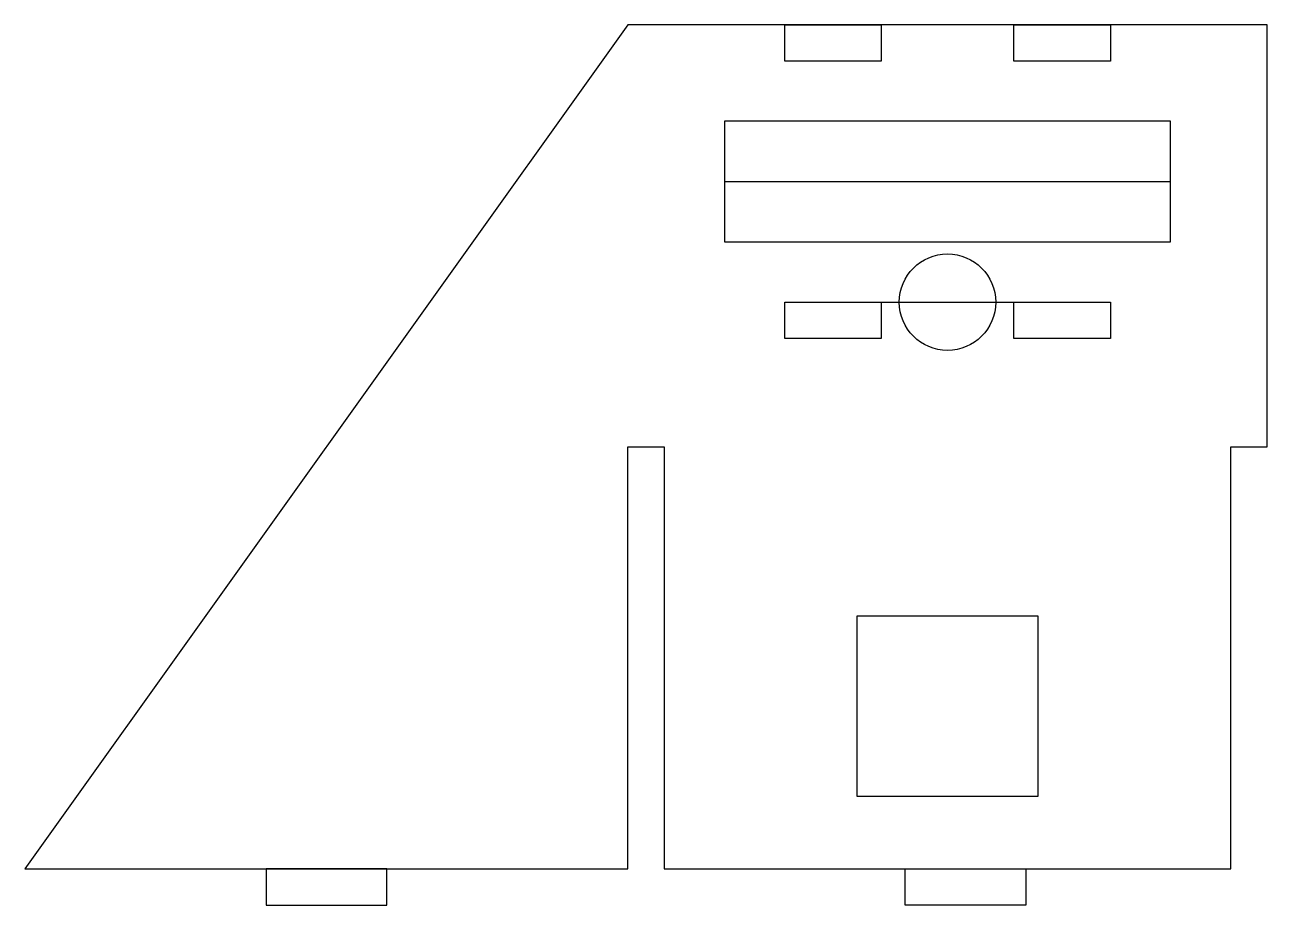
# Model space of a CAD drawing. Header units: millimetres. Extents: x -113 to -10, y -3 to 70.
import ezdxf

# ---------------------------------------------------------------- set-up
doc = ezdxf.new("R2010")
doc.units = ezdxf.units.MM
doc.layers.get('0').update_dxf_attribs({"linetype": 'CONTINUOUS'})

msp = doc.modelspace()

# ---------------------------------------------------------------- linework, layer by layer
for p, q in [((-55, 57), (-18, 57)), ((-50, 47), (-42, 47)), ((-50, 44), (-50, 47)), ((-42, 47), (-42, 44)), ((-42, 47), (-31, 47)), ((-31, 44), (-31, 47)), ((-31, 47), (-23, 47)), ((-23, 47), (-23, 44)), ((-42, 44), (-50, 44)), ((-23, 44), (-31, 44))]:
    msp.add_line(p, q)
for points in [[(-13, 35), (-10, 35), (-10, 70), (-63, 70), (-113, 0), (-63, 0), (-63, 35), (-60, 35), (-60, 0), (-13, 0)], [(-50, 70), (-42, 70), (-42, 67), (-50, 67)], [(-31, 70), (-23, 70), (-23, 67), (-31, 67)], [(-18, 62), (-55, 62), (-55, 52), (-18, 52)], [(-29, 6), (-44, 6), (-44, 21), (-29, 21)], [(-83, 0), (-93, 0), (-93, -3), (-83, -3)], [(-40, 0), (-30, 0), (-30, -3), (-40, -3)]]:
    msp.add_lwpolyline(points, close=True)
msp.add_circle((-36.5, 47), 4)

doc.saveas('drawing.dxf')
